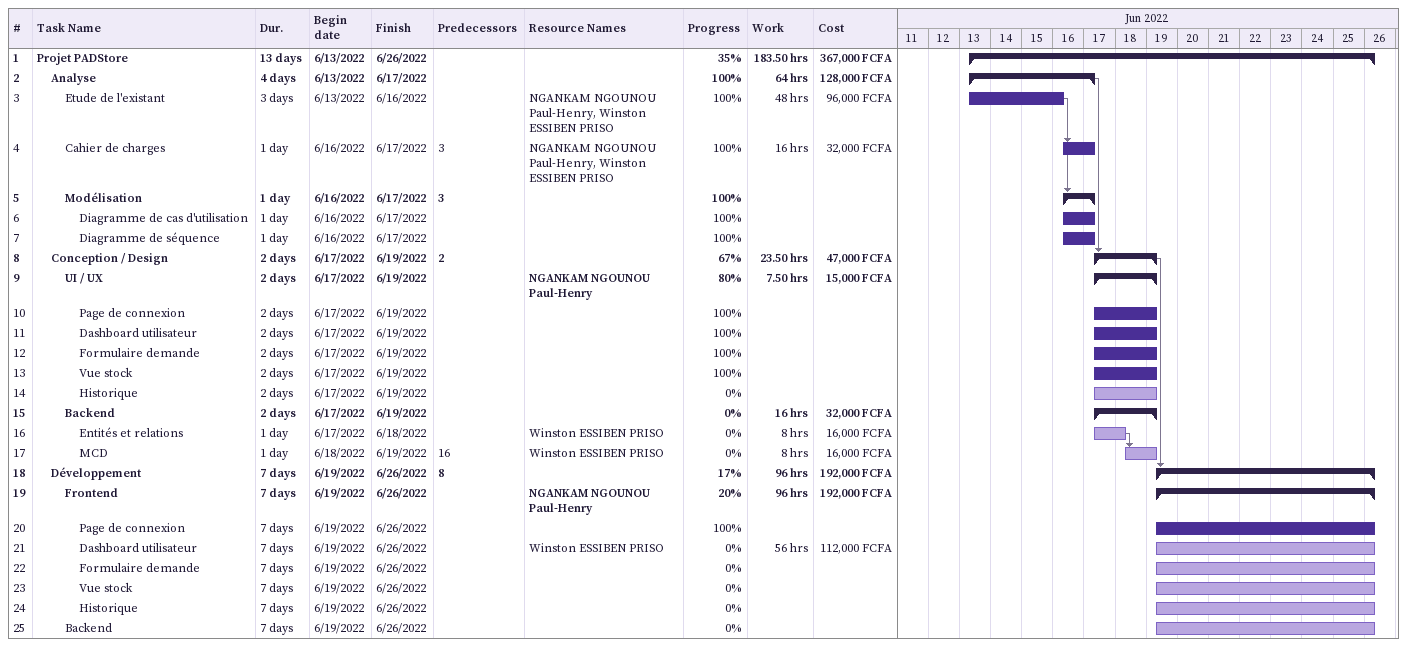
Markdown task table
| ID | Level | Task | Duration | Start | Finish | Predecessors | Resources | % complete | Work (h) | Cost (FCFA) |
|---|---|---|---|---|---|---|---|---|---|---|
| 1 | 1 | **Projet PADStore** | 13d | 2022-06-13 | 2022-06-26 |  |  | 35 | 183.50 | 367000 |
| 2 | 2 | **Analyse** | 4d | 2022-06-13 | 2022-06-17 |  |  | 100 | 64 | 128000 |
| 3 | 3 | Etude de l'existant | 3d | 2022-06-13 | 2022-06-16 |  | NGANKAM NGOUNOU Paul-Henry, Winston ESSIBEN PRISO | 100 | 48 | 96000 |
| 4 | 3 | Cahier de charges | 1d | 2022-06-16 | 2022-06-17 | 3 | NGANKAM NGOUNOU Paul-Henry, Winston ESSIBEN PRISO | 100 | 16 | 32000 |
| 5 | 3 | **Modélisation** | 1d | 2022-06-16 | 2022-06-17 | 3 |  | 100 |  |  |
| 6 | 4 | Diagramme de cas d'utilisation | 1d | 2022-06-16 | 2022-06-17 |  |  | 100 |  |  |
| 7 | 4 | Diagramme de séquence | 1d | 2022-06-16 | 2022-06-17 |  |  | 100 |  |  |
| 8 | 2 | **Conception / Design** | 2d | 2022-06-17 | 2022-06-19 | 2 |  | 67 | 23.50 | 47000 |
| 9 | 3 | **UI / UX** | 2d | 2022-06-17 | 2022-06-19 |  | NGANKAM NGOUNOU Paul-Henry | 80 | 7.50 | 15000 |
| 10 | 4 | Page de connexion | 2d | 2022-06-17 | 2022-06-19 |  |  | 100 |  |  |
| 11 | 4 | Dashboard utilisateur | 2d | 2022-06-17 | 2022-06-19 |  |  | 100 |  |  |
| 12 | 4 | Formulaire demande | 2d | 2022-06-17 | 2022-06-19 |  |  | 100 |  |  |
| 13 | 4 | Vue stock | 2d | 2022-06-17 | 2022-06-19 |  |  | 100 |  |  |
| 14 | 4 | Historique | 2d | 2022-06-17 | 2022-06-19 |  |  | 0 |  |  |
| 15 | 3 | **Backend** | 2d | 2022-06-17 | 2022-06-19 |  |  | 0 | 16 | 32000 |
| 16 | 4 | Entités et relations | 1d | 2022-06-17 | 2022-06-18 |  | Winston ESSIBEN PRISO | 0 | 8 | 16000 |
| 17 | 4 | MCD | 1d | 2022-06-18 | 2022-06-19 | 16 | Winston ESSIBEN PRISO | 0 | 8 | 16000 |
| 18 | 2 | **Développement** | 7d | 2022-06-19 | 2022-06-26 | 8 |  | 17 | 96 | 192000 |
| 19 | 3 | **Frontend** | 7d | 2022-06-19 | 2022-06-26 |  | NGANKAM NGOUNOU Paul-Henry | 20 | 96 | 192000 |
| 20 | 4 | Page de connexion | 7d | 2022-06-19 | 2022-06-26 |  |  | 100 |  |  |
| 21 | 4 | Dashboard utilisateur | 7d | 2022-06-19 | 2022-06-26 |  | Winston ESSIBEN PRISO | 0 | 56 | 112000 |
| 22 | 4 | Formulaire demande | 7d | 2022-06-19 | 2022-06-26 |  |  | 0 |  |  |
| 23 | 4 | Vue stock | 7d | 2022-06-19 | 2022-06-26 |  |  | 0 |  |  |
| 24 | 4 | Historique | 7d | 2022-06-19 | 2022-06-26 |  |  | 0 |  |  |
| 25 | 3 | Backend | 7d | 2022-06-19 | 2022-06-26 |  |  | 0 |  |  |
